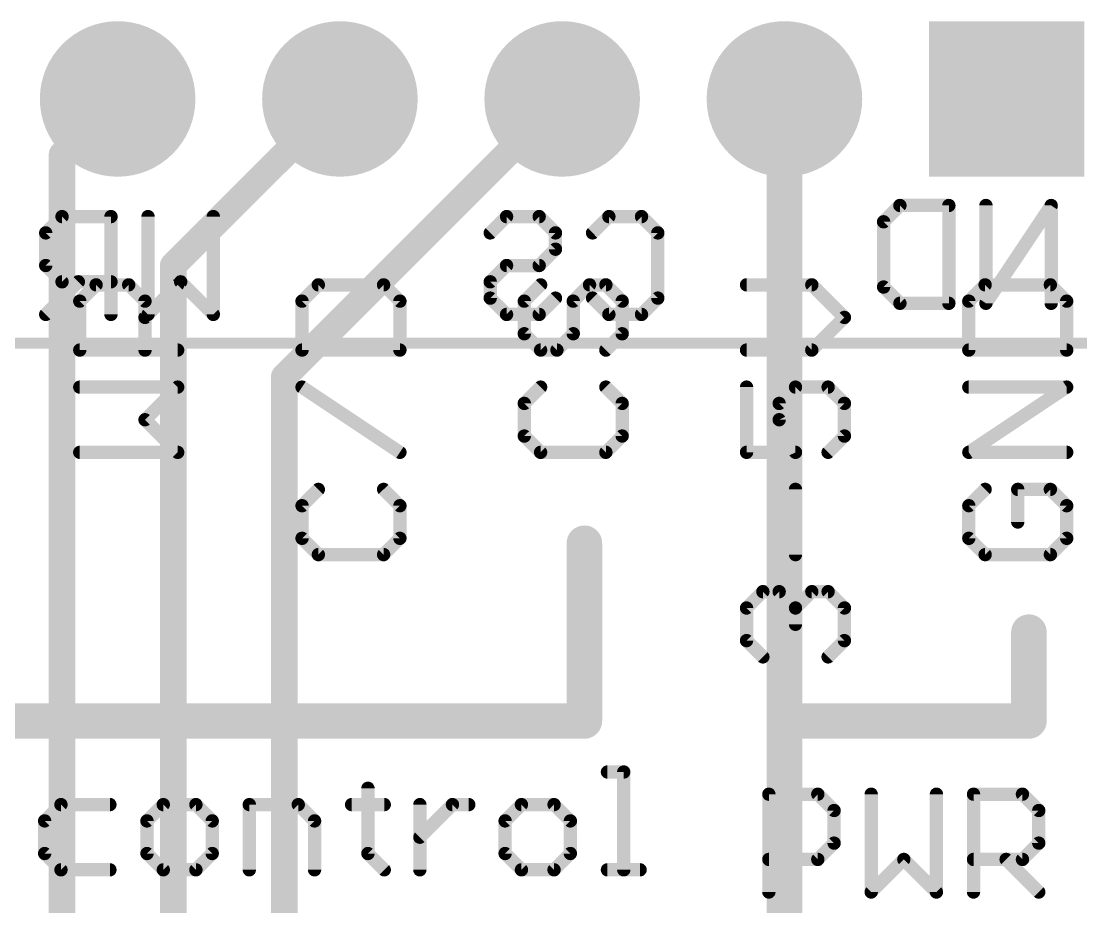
# Model space of a CAD drawing. Extents: x -37 to 43, y -51 to 71.
# Drawn here: x 12.87 to 24.98, y 41.06 to 51.18 of the extents above; entities that cross this region are included whole.
import ezdxf

# ---------------------------------------------------------------- set-up
doc = ezdxf.new("R2010")
doc.units = 0
for name, color, linetype in [('1', 12, 'CONTINUOUS'), ('16', 132, 'CONTINUOUS'), ('17', 110, 'CONTINUOUS'), ('21', 40, 'CONTINUOUS'), ('22', 6, 'CONTINUOUS'), ('29', 253, 'CONTINUOUS')]:
    doc.layers.add(name, color=color, linetype=linetype)

# ---------------------------------------------------------------- blocks, each defined once
blk = doc.blocks.new('SQUAREP')
blk.add_solid([(-0.5, -0.5), (0.5, -0.5), (-0.5, 0.5), (0.5, 0.5)])
blk = doc.blocks.new('ROUNDP')
at = {"const_width": 0.5}
blk.add_lwpolyline([(0, -0.25, 1), (0, 0.25, 1), (0, -0.25)], format="xyb", dxfattribs=at)

msp = doc.modelspace()

# ---------------------------------------------------------------- linework, layer by layer
at = {"layer": '1'}
for points, const_width in [([(13.97, 50.292), (13.335, 49.657)], 0.3048), ([(16.51, 50.292), (14.605, 48.387)], 0.3048), ([(19.05, 50.292), (15.875, 47.117)], 0.3048), ([(21.59, 50.292), (21.59, 39.116)], 0.4064), ([(13.335, 49.657), (13.335, 38.862)], 0.3048), ([(14.605, 48.387), (14.605, 23.3172)], 0.3048), ([(15.875, 47.117), (15.875, 23.3172)], 0.3048)]:
    msp.add_lwpolyline(points, dxfattribs=dict(at, const_width=const_width))
for points, const_width in [([(14.0239, 50.2381, 1), (13.9161, 50.3459)], 0.1524), ([(16.5639, 50.2381, 1), (16.4561, 50.3459)], 0.1524), ([(19.1039, 50.2381, 1), (18.9961, 50.3459)], 0.1524), ([(21.6916, 50.292, 1), (21.4884, 50.292)], 0.2032), ([(13.4112, 49.657, 1), (13.2588, 49.657)], 0.1524), ([(13.2811, 49.7109, 1), (13.3889, 49.6031)], 0.1524), ([(14.6812, 48.387, 1), (14.5288, 48.387)], 0.1524), ([(14.5511, 48.4409, 1), (14.6589, 48.3331)], 0.1524), ([(15.9512, 47.117, 1), (15.7988, 47.117)], 0.1524), ([(15.8211, 47.1709, 1), (15.9289, 47.0631)], 0.1524)]:
    msp.add_lwpolyline(points, format="xyb", dxfattribs=dict(at, const_width=const_width))
at = {"layer": '16', "const_width": 0.254}
msp.add_lwpolyline([(21.59, 49.657), (21.59, 50.292)], dxfattribs=at)
at = {"layer": '16', "const_width": 0.127}
for points in [[(21.6535, 50.292, 1), (21.5265, 50.292)], [(21.5265, 49.657, 1), (21.6535, 49.657)]]:
    msp.add_lwpolyline(points, format="xyb", dxfattribs=at)
at = {"layer": '21'}
for points, const_width in [([(13.5372, 47.9801), (13.7237, 48.1665)], 0.1524), ([(13.7237, 48.1665), (14.0965, 48.1665)], 0.1524), ([(14.0965, 48.1665), (14.283, 47.9801)], 0.1524), ([(14.283, 47.7936), (14.6558, 48.1665)], 0.1524), ([(16.2637, 48.1665), (16.0772, 47.9801)], 0.1524), ([(17.0094, 48.1665), (16.2637, 48.1665)], 0.1524), ([(17.1958, 47.9801), (17.0094, 48.1665)], 0.1524), ([(18.8037, 48.1665), (18.6172, 47.9801)], 0.1524), ([(19.1765, 47.9801), (19.363, 48.1665)], 0.1524), ([(19.363, 48.1665), (19.5494, 48.1665)], 0.1524), ([(19.5494, 48.1665), (19.7358, 47.9801)], 0.1524), ([(21.903, 48.1665), (21.1572, 48.1665)], 0.1524), ([(22.2758, 47.7936), (21.903, 48.1665)], 0.1524), ([(23.8837, 48.1665), (23.6972, 47.9801)], 0.1524), ([(24.6294, 48.1665), (23.8837, 48.1665)], 0.1524), ([(24.8158, 47.9801), (24.6294, 48.1665)], 0.1524), ([(13.5372, 47.4208), (13.5372, 47.9801)], 0.1524), ([(14.283, 47.9801), (14.283, 47.4208)], 0.1524), ([(16.0772, 47.9801), (16.0772, 47.4208)], 0.1524), ([(17.1958, 47.4208), (17.1958, 47.9801)], 0.1524), ([(18.6172, 47.9801), (18.6172, 47.6072)], 0.1524), ([(19.1765, 47.6072), (19.1765, 47.9801)], 0.1524), ([(19.7358, 47.9801), (19.7358, 47.6072)], 0.1524), ([(23.6972, 47.9801), (23.6972, 47.4208)], 0.1524), ([(24.8158, 47.4208), (24.8158, 47.9801)], 0.1524), ([(21.903, 47.4208), (22.2758, 47.7936)], 0.1524), ([(18.6172, 47.6072), (18.8037, 47.4208)], 0.1524), ([(18.9901, 47.4208), (19.1765, 47.6072)], 0.1524), ([(19.7358, 47.6072), (19.5494, 47.4208)], 0.1524), ([(14.6558, 47.4208), (13.5372, 47.4208)], 0.1524), ([(16.0772, 47.4208), (17.1958, 47.4208)], 0.1524), ([(18.8037, 47.4208), (18.9901, 47.4208)], 0.1524), ([(21.1572, 47.4208), (21.903, 47.4208)], 0.1524), ([(23.6972, 47.4208), (24.8158, 47.4208)], 0.1524), ([(14.6558, 46.9971), (13.5372, 46.9971)], 0.1524), ([(14.283, 46.6243), (14.6558, 46.9971)], 0.1524), ([(17.1958, 46.2514), (16.0772, 46.9971)], 0.1524), ([(18.8037, 46.9971), (18.6172, 46.8107)], 0.1524), ([(19.7358, 46.8107), (19.5494, 46.9971)], 0.1524), ([(21.1572, 46.9971), (21.1572, 46.2514)], 0.1524), ([(21.5301, 46.8107), (21.7165, 46.9971)], 0.1524), ([(21.7165, 46.9971), (22.0894, 46.9971)], 0.1524), ([(22.0894, 46.9971), (22.2758, 46.8107)], 0.1524), ([(23.6972, 46.2514), (24.8158, 46.9971)], 0.1524), ([(24.8158, 46.9971), (23.6972, 46.9971)], 0.1524), ([(18.6172, 46.8107), (18.6172, 46.4378)], 0.1524), ([(19.7358, 46.4378), (19.7358, 46.8107)], 0.1524), ([(21.5301, 46.6242), (21.5301, 46.8107)], 0.1524), ([(22.2758, 46.8107), (22.2758, 46.4378)], 0.1524), ([(14.6558, 46.2514), (14.283, 46.6243)], 0.1524), ([(21.7165, 46.2514), (21.5301, 46.6242)], 0.1524), ([(18.6172, 46.4378), (18.8037, 46.2514)], 0.1524), ([(19.5494, 46.2514), (19.7358, 46.4378)], 0.1524), ([(22.2758, 46.4378), (22.0894, 46.2514)], 0.1524), ([(13.5372, 46.2514), (14.6558, 46.2514)], 0.1524), ([(18.8037, 46.2514), (19.5494, 46.2514)], 0.1524), ([(21.1572, 46.2514), (21.7165, 46.2514)], 0.1524), ([(24.8158, 46.2514), (23.6972, 46.2514)], 0.1524), ([(16.2637, 45.8277), (16.0772, 45.6413)], 0.1524), ([(17.1958, 45.6413), (17.0094, 45.8277)], 0.1524), ([(21.7165, 45.082), (21.7165, 45.8277)], 0.1524), ([(23.8837, 45.8277), (23.6972, 45.6413)], 0.1524), ([(24.6294, 45.8277), (24.2565, 45.8277)], 0.1524), ([(24.2565, 45.8277), (24.2565, 45.4549)], 0.1524), ([(24.8158, 45.6413), (24.6294, 45.8277)], 0.1524), ([(16.0772, 45.6413), (16.0772, 45.2684)], 0.1524), ([(17.1958, 45.2684), (17.1958, 45.6413)], 0.1524), ([(23.6972, 45.6413), (23.6972, 45.2684)], 0.1524), ([(24.8158, 45.2684), (24.8158, 45.6413)], 0.1524), ([(19.304, 43.18), (19.304, 45.212)], 0.4064), ([(16.0772, 45.2684), (16.2637, 45.082)], 0.1524), ([(17.0094, 45.082), (17.1958, 45.2684)], 0.1524), ([(23.6972, 45.2684), (23.8837, 45.082)], 0.1524), ([(24.6294, 45.082), (24.8158, 45.2684)], 0.1524), ([(16.2637, 45.082), (17.0094, 45.082)], 0.1524), ([(23.8837, 45.082), (24.6294, 45.082)], 0.1524), ([(21.1572, 44.4719), (21.3437, 44.6583)], 0.1524), ([(21.3437, 44.6583), (21.5301, 44.6583)], 0.1524), ([(21.5301, 44.6583), (21.7165, 44.4719)], 0.1524), ([(21.7165, 44.4719), (21.903, 44.6583)], 0.1524), ([(21.903, 44.6583), (22.0894, 44.6583)], 0.1524), ([(22.0894, 44.6583), (22.2758, 44.4719)], 0.1524), ([(21.1572, 44.099), (21.1572, 44.4719)], 0.1524), ([(21.7165, 44.4719), (21.7165, 44.2855)], 0.1524), ([(22.2758, 44.4719), (22.2758, 44.099)], 0.1524), ([(24.384, 43.18), (24.384, 44.196)], 0.4064), ([(21.3437, 43.9126), (21.1572, 44.099)], 0.1524), ([(22.2758, 44.099), (22.0894, 43.9126)], 0.1524), ([(8.89, 43.18), (19.304, 43.18)], 0.4064), ([(21.59, 43.18), (24.384, 43.18)], 0.4064), ([(19.5675, 42.5968), (19.7539, 42.5968)], 0.1524), ([(19.7539, 42.5968), (19.7539, 41.4782)], 0.1524), ([(16.8304, 42.4103), (16.8304, 41.6646)], 0.1524), ([(21.4122, 41.2242), (21.4122, 42.3428)], 0.1524), ([(21.4122, 42.3428), (21.9715, 42.3428)], 0.1524), ([(21.9715, 42.3428), (22.1579, 42.1563)], 0.1524), ([(22.5816, 42.3428), (22.5816, 41.2242)], 0.1524), ([(23.3273, 41.2242), (23.3273, 42.3428)], 0.1524), ([(23.751, 41.2242), (23.751, 42.3428)], 0.1524), ([(23.751, 42.3428), (24.3103, 42.3428)], 0.1524), ([(24.3103, 42.3428), (24.4967, 42.1563)], 0.1524), ([(13.3222, 42.2239), (13.1358, 42.0375)], 0.1524), ([(13.8815, 42.2239), (13.3222, 42.2239)], 0.1524), ([(14.4916, 42.2239), (14.3052, 42.0375)], 0.1524), ([(14.8645, 42.2239), (14.4916, 42.2239)], 0.1524), ([(15.0509, 42.0375), (14.8645, 42.2239)], 0.1524), ([(15.4746, 41.4782), (15.4746, 42.2239)], 0.1524), ([(15.4746, 42.2239), (16.0339, 42.2239)], 0.1524), ([(16.0339, 42.2239), (16.2203, 42.0375)], 0.1524), ([(16.644, 42.2239), (17.0168, 42.2239)], 0.1524), ([(17.4236, 41.4782), (17.4236, 42.2239)], 0.1524), ([(17.4236, 41.8511), (17.7964, 42.2239)], 0.1524), ([(17.7964, 42.2239), (17.9828, 42.2239)], 0.1524), ([(18.5845, 42.2239), (18.3981, 42.0375)], 0.1524), ([(18.9573, 42.2239), (18.5845, 42.2239)], 0.1524), ([(19.1438, 42.0375), (18.9573, 42.2239)], 0.1524), ([(22.1579, 42.1563), (22.1579, 41.7835)], 0.1524), ([(24.4967, 42.1563), (24.4967, 41.7835)], 0.1524), ([(13.1358, 42.0375), (13.1358, 41.6646)], 0.1524), ([(14.3052, 42.0375), (14.3052, 41.6646)], 0.1524), ([(15.0509, 41.6646), (15.0509, 42.0375)], 0.1524), ([(16.2203, 42.0375), (16.2203, 41.4782)], 0.1524), ([(18.3981, 42.0375), (18.3981, 41.6646)], 0.1524), ([(19.1438, 41.6646), (19.1438, 42.0375)], 0.1524), ([(22.1579, 41.7835), (21.9715, 41.5971)], 0.1524), ([(24.4967, 41.7835), (24.3103, 41.5971)], 0.1524), ([(13.1358, 41.6646), (13.3222, 41.4782)], 0.1524), ([(14.3052, 41.6646), (14.4916, 41.4782)], 0.1524), ([(14.8645, 41.4782), (15.0509, 41.6646)], 0.1524), ([(16.8304, 41.6646), (17.0168, 41.4782)], 0.1524), ([(18.3981, 41.6646), (18.5845, 41.4782)], 0.1524), ([(18.9573, 41.4782), (19.1438, 41.6646)], 0.1524), ([(21.9715, 41.5971), (21.4122, 41.5971)], 0.1524), ([(22.5816, 41.2242), (22.9544, 41.5971)], 0.1524), ([(22.9544, 41.5971), (23.3273, 41.2242)], 0.1524), ([(24.3103, 41.5971), (23.751, 41.5971)], 0.1524), ([(24.1238, 41.5971), (24.4967, 41.2242)], 0.1524), ([(13.3222, 41.4782), (13.8815, 41.4782)], 0.1524), ([(14.4916, 41.4782), (14.8645, 41.4782)], 0.1524), ([(18.5845, 41.4782), (18.9573, 41.4782)], 0.1524), ([(19.5675, 41.4782), (19.9403, 41.4782)], 0.1524)]:
    msp.add_lwpolyline(points, dxfattribs=dict(at, const_width=const_width))
for points, const_width in [([(13.7237, 48.2046, 1), (13.7237, 48.1284)], 0.0762), ([(13.7506, 48.1396, 1), (13.6967, 48.1934)], 0.0762), ([(14.1235, 48.1934, 1), (14.0696, 48.1396)], 0.0762), ([(14.0965, 48.1284, 1), (14.0965, 48.2046)], 0.0762), ([(14.6827, 48.1396, 1), (14.6289, 48.1934)], 0.0762), ([(16.2637, 48.2046, 1), (16.2637, 48.1284)], 0.0762), ([(16.2906, 48.1396, 1), (16.2367, 48.1934)], 0.0762), ([(17.0363, 48.1934, 1), (16.9824, 48.1396)], 0.0762), ([(17.0094, 48.1284, 1), (17.0094, 48.2046)], 0.0762), ([(18.8306, 48.1396, 1), (18.7767, 48.1934)], 0.0762), ([(19.363, 48.2046, 1), (19.363, 48.1284)], 0.0762), ([(19.3899, 48.1396, 1), (19.336, 48.1934)], 0.0762), ([(19.5763, 48.1934, 1), (19.5224, 48.1396)], 0.0762), ([(19.5494, 48.1284, 1), (19.5494, 48.2046)], 0.0762), ([(21.1572, 48.2046, 1), (21.1572, 48.1284)], 0.0762), ([(21.9299, 48.1934, 1), (21.876, 48.1396)], 0.0762), ([(21.903, 48.1284, 1), (21.903, 48.2046)], 0.0762), ([(23.8837, 48.2046, 1), (23.8837, 48.1284)], 0.0762), ([(23.9106, 48.1396, 1), (23.8567, 48.1934)], 0.0762), ([(24.6563, 48.1934, 1), (24.6024, 48.1396)], 0.0762), ([(24.6294, 48.1284, 1), (24.6294, 48.2046)], 0.0762), ([(13.5753, 47.9801, 1), (13.4991, 47.9801)], 0.0762), ([(13.5103, 48.007, 1), (13.5642, 47.9531)], 0.0762), ([(14.3211, 47.9801, 1), (14.2449, 47.9801)], 0.0762), ([(14.256, 47.9531, 1), (14.3099, 48.007)], 0.0762), ([(16.1153, 47.9801, 1), (16.0391, 47.9801)], 0.0762), ([(16.0503, 48.007, 1), (16.1042, 47.9531)], 0.0762), ([(17.2339, 47.9801, 1), (17.1577, 47.9801)], 0.0762), ([(17.1689, 47.9531, 1), (17.2227, 48.007)], 0.0762), ([(18.6553, 47.9801, 1), (18.5791, 47.9801)], 0.0762), ([(18.5903, 48.007, 1), (18.6442, 47.9531)], 0.0762), ([(19.2146, 47.9801, 1), (19.1384, 47.9801)], 0.0762), ([(19.1496, 48.007, 1), (19.2035, 47.9531)], 0.0762), ([(19.7739, 47.9801, 1), (19.6977, 47.9801)], 0.0762), ([(19.7089, 47.9531, 1), (19.7627, 48.007)], 0.0762), ([(23.7353, 47.9801, 1), (23.6591, 47.9801)], 0.0762), ([(23.6703, 48.007, 1), (23.7242, 47.9531)], 0.0762), ([(24.8539, 47.9801, 1), (24.7777, 47.9801)], 0.0762), ([(24.7889, 47.9531, 1), (24.8427, 48.007)], 0.0762), ([(14.256, 47.8206, 1), (14.3099, 47.7667)], 0.0762), ([(22.3027, 47.7667, 1), (22.2489, 47.8206)], 0.0762), ([(22.2489, 47.7667, 1), (22.3027, 47.8206)], 0.0762), ([(18.6442, 47.6342, 1), (18.5903, 47.5803)], 0.0762), ([(18.5791, 47.6072, 1), (18.6553, 47.6072)], 0.0762), ([(19.1384, 47.6072, 1), (19.2146, 47.6072)], 0.0762), ([(19.2035, 47.5803, 1), (19.1496, 47.6342)], 0.0762), ([(19.6977, 47.6072, 1), (19.7739, 47.6072)], 0.0762), ([(19.7627, 47.5803, 1), (19.7089, 47.6342)], 0.0762), ([(13.5372, 47.4589, 1), (13.5372, 47.3827)], 0.0762), ([(14.6558, 47.3827, 1), (14.6558, 47.4589)], 0.0762), ([(16.0772, 47.4589, 1), (16.0772, 47.3827)], 0.0762), ([(17.1958, 47.3827, 1), (17.1958, 47.4589)], 0.0762), ([(18.8037, 47.4589, 1), (18.8037, 47.3827)], 0.0762), ([(18.7767, 47.3939, 1), (18.8306, 47.4477)], 0.0762), ([(18.9632, 47.4477, 1), (19.017, 47.3939)], 0.0762), ([(18.9901, 47.3827, 1), (18.9901, 47.4589)], 0.0762), ([(19.5224, 47.4477, 1), (19.5763, 47.3939)], 0.0762), ([(21.1572, 47.4589, 1), (21.1572, 47.3827)], 0.0762), ([(21.876, 47.4477, 1), (21.9299, 47.3939)], 0.0762), ([(21.903, 47.3827, 1), (21.903, 47.4589)], 0.0762), ([(23.6972, 47.4589, 1), (23.6972, 47.3827)], 0.0762), ([(24.8158, 47.3827, 1), (24.8158, 47.4589)], 0.0762), ([(13.4991, 47.4208, 1), (13.5753, 47.4208)], 0.0762), ([(14.2449, 47.4208, 1), (14.3211, 47.4208)], 0.0762), ([(16.0391, 47.4208, 1), (16.1153, 47.4208)], 0.0762), ([(17.1577, 47.4208, 1), (17.2339, 47.4208)], 0.0762), ([(23.6591, 47.4208, 1), (23.7353, 47.4208)], 0.0762), ([(24.7777, 47.4208, 1), (24.8539, 47.4208)], 0.0762), ([(13.5372, 47.0352, 1), (13.5372, 46.959)], 0.0762), ([(14.6827, 46.9702, 1), (14.6289, 47.024)], 0.0762), ([(14.6558, 46.959, 1), (14.6558, 47.0352)], 0.0762), ([(16.0984, 47.0288, 1), (16.0561, 46.9654)], 0.0762), ([(18.8306, 46.9702, 1), (18.7767, 47.024)], 0.0762), ([(19.5763, 47.024, 1), (19.5224, 46.9702)], 0.0762), ([(21.1953, 46.9971, 1), (21.1191, 46.9971)], 0.0762), ([(21.7165, 47.0352, 1), (21.7165, 46.959)], 0.0762), ([(21.7435, 46.9702, 1), (21.6896, 47.024)], 0.0762), ([(22.1163, 47.024, 1), (22.0624, 46.9702)], 0.0762), ([(22.0894, 46.959, 1), (22.0894, 47.0352)], 0.0762), ([(23.6972, 47.0352, 1), (23.6972, 46.959)], 0.0762), ([(24.8369, 46.9654, 1), (24.7947, 47.0288)], 0.0762), ([(24.8158, 46.959, 1), (24.8158, 47.0352)], 0.0762), ([(18.6553, 46.8107, 1), (18.5791, 46.8107)], 0.0762), ([(18.5903, 46.8376, 1), (18.6442, 46.7837)], 0.0762), ([(19.7739, 46.8107, 1), (19.6977, 46.8107)], 0.0762), ([(19.7089, 46.7837, 1), (19.7627, 46.8376)], 0.0762), ([(21.5682, 46.8107, 1), (21.492, 46.8107)], 0.0762), ([(21.5032, 46.8376, 1), (21.557, 46.7837)], 0.0762), ([(22.3139, 46.8107, 1), (22.2377, 46.8107)], 0.0762), ([(22.2489, 46.7837, 1), (22.3027, 46.8376)], 0.0762), ([(14.3099, 46.6512, 1), (14.256, 46.5973)], 0.0762), ([(14.256, 46.6512, 1), (14.3099, 46.5973)], 0.0762), ([(21.5642, 46.6413, 1), (21.496, 46.6072)], 0.0762), ([(21.492, 46.6242, 1), (21.5682, 46.6242)], 0.0762), ([(18.6442, 46.4648, 1), (18.5903, 46.4109)], 0.0762), ([(19.7627, 46.4109, 1), (19.7089, 46.4648)], 0.0762), ([(22.3027, 46.4109, 1), (22.2489, 46.4648)], 0.0762), ([(18.5791, 46.4378, 1), (18.6553, 46.4378)], 0.0762), ([(19.6977, 46.4378, 1), (19.7739, 46.4378)], 0.0762), ([(22.2377, 46.4378, 1), (22.3139, 46.4378)], 0.0762), ([(13.5372, 46.2895, 1), (13.5372, 46.2133)], 0.0762), ([(14.6289, 46.2245, 1), (14.6827, 46.2783)], 0.0762), ([(14.6558, 46.2133, 1), (14.6558, 46.2895)], 0.0762), ([(17.1747, 46.2197, 1), (17.2169, 46.2831)], 0.0762), ([(18.8037, 46.2895, 1), (18.8037, 46.2133)], 0.0762), ([(18.7767, 46.2245, 1), (18.8306, 46.2783)], 0.0762), ([(19.5224, 46.2783, 1), (19.5763, 46.2245)], 0.0762), ([(19.5494, 46.2133, 1), (19.5494, 46.2895)], 0.0762), ([(21.1572, 46.2895, 1), (21.1572, 46.2133)], 0.0762), ([(21.1191, 46.2514, 1), (21.1953, 46.2514)], 0.0762), ([(21.6824, 46.2344, 1), (21.7506, 46.2684)], 0.0762), ([(21.7165, 46.2133, 1), (21.7165, 46.2895)], 0.0762), ([(22.0624, 46.2783, 1), (22.1163, 46.2245)], 0.0762), ([(23.6972, 46.2895, 1), (23.6972, 46.2133)], 0.0762), ([(23.6761, 46.2831, 1), (23.7184, 46.2197)], 0.0762), ([(24.8158, 46.2133, 1), (24.8158, 46.2895)], 0.0762), ([(16.2906, 45.8008, 1), (16.2367, 45.8546)], 0.0762), ([(17.0363, 45.8546, 1), (16.9824, 45.8008)], 0.0762), ([(21.7546, 45.8277, 1), (21.6784, 45.8277)], 0.0762), ([(23.9106, 45.8008, 1), (23.8567, 45.8546)], 0.0762), ([(24.2565, 45.8658, 1), (24.2565, 45.7896)], 0.0762), ([(24.2946, 45.8277, 1), (24.2184, 45.8277)], 0.0762), ([(24.6563, 45.8546, 1), (24.6024, 45.8008)], 0.0762), ([(24.6294, 45.7896, 1), (24.6294, 45.8658)], 0.0762), ([(16.1153, 45.6413, 1), (16.0391, 45.6413)], 0.0762), ([(16.0503, 45.6682, 1), (16.1042, 45.6143)], 0.0762), ([(17.2339, 45.6413, 1), (17.1577, 45.6413)], 0.0762), ([(17.1689, 45.6143, 1), (17.2227, 45.6682)], 0.0762), ([(23.7353, 45.6413, 1), (23.6591, 45.6413)], 0.0762), ([(23.6703, 45.6682, 1), (23.7242, 45.6143)], 0.0762), ([(24.8539, 45.6413, 1), (24.7777, 45.6413)], 0.0762), ([(24.7889, 45.6143, 1), (24.8427, 45.6682)], 0.0762), ([(19.4056, 45.212, 1), (19.2024, 45.212)], 0.2032), ([(24.2184, 45.4549, 1), (24.2946, 45.4549)], 0.0762), ([(16.1042, 45.2954, 1), (16.0503, 45.2415)], 0.0762), ([(16.0391, 45.2684, 1), (16.1153, 45.2684)], 0.0762), ([(17.1577, 45.2684, 1), (17.2339, 45.2684)], 0.0762), ([(17.2227, 45.2415, 1), (17.1689, 45.2954)], 0.0762), ([(23.7242, 45.2954, 1), (23.6703, 45.2415)], 0.0762), ([(23.6591, 45.2684, 1), (23.7353, 45.2684)], 0.0762), ([(24.7777, 45.2684, 1), (24.8539, 45.2684)], 0.0762), ([(24.8427, 45.2415, 1), (24.7889, 45.2954)], 0.0762), ([(16.2637, 45.1201, 1), (16.2637, 45.0439)], 0.0762), ([(16.2367, 45.0551, 1), (16.2906, 45.1089)], 0.0762), ([(16.9824, 45.1089, 1), (17.0363, 45.0551)], 0.0762), ([(17.0094, 45.0439, 1), (17.0094, 45.1201)], 0.0762), ([(21.6784, 45.082, 1), (21.7546, 45.082)], 0.0762), ([(23.8837, 45.1201, 1), (23.8837, 45.0439)], 0.0762), ([(23.8567, 45.0551, 1), (23.9106, 45.1089)], 0.0762), ([(24.6024, 45.1089, 1), (24.6563, 45.0551)], 0.0762), ([(24.6294, 45.0439, 1), (24.6294, 45.1201)], 0.0762), ([(21.3437, 44.6964, 1), (21.3437, 44.6202)], 0.0762), ([(21.3706, 44.6314, 1), (21.3167, 44.6852)], 0.0762), ([(21.557, 44.6852, 1), (21.5032, 44.6314)], 0.0762), ([(21.5301, 44.6202, 1), (21.5301, 44.6964)], 0.0762), ([(21.903, 44.6964, 1), (21.903, 44.6202)], 0.0762), ([(21.9299, 44.6314, 1), (21.876, 44.6852)], 0.0762), ([(22.1163, 44.6852, 1), (22.0624, 44.6314)], 0.0762), ([(22.0894, 44.6202, 1), (22.0894, 44.6964)], 0.0762), ([(21.1953, 44.4719, 1), (21.1191, 44.4719)], 0.0762), ([(21.1303, 44.4988, 1), (21.1842, 44.4449)], 0.0762), ([(21.7546, 44.4719, 1), (21.6784, 44.4719)], 0.0762), ([(21.6896, 44.4988, 1), (21.7435, 44.4449)], 0.0762), ([(21.6896, 44.4449, 1), (21.7435, 44.4988)], 0.0762), ([(22.3139, 44.4719, 1), (22.2377, 44.4719)], 0.0762), ([(22.2489, 44.4449, 1), (22.3027, 44.4988)], 0.0762), ([(21.6784, 44.2855, 1), (21.7546, 44.2855)], 0.0762), ([(24.4856, 44.196, 1), (24.2824, 44.196)], 0.2032), ([(21.1842, 44.126, 1), (21.1303, 44.0721)], 0.0762), ([(21.1191, 44.099, 1), (21.1953, 44.099)], 0.0762), ([(22.2377, 44.099, 1), (22.3139, 44.099)], 0.0762), ([(22.3027, 44.0721, 1), (22.2489, 44.126)], 0.0762), ([(21.3167, 43.8857, 1), (21.3706, 43.9395)], 0.0762), ([(22.0624, 43.9395, 1), (22.1163, 43.8857)], 0.0762), ([(19.304, 43.0784, 1), (19.304, 43.2816)], 0.2032), ([(21.59, 43.2816, 1), (21.59, 43.0784)], 0.2032), ([(24.384, 43.0784, 1), (24.384, 43.2816)], 0.2032), ([(19.2024, 43.18, 1), (19.4056, 43.18)], 0.2032), ([(24.2824, 43.18, 1), (24.4856, 43.18)], 0.2032), ([(19.5675, 42.6349, 1), (19.5675, 42.5587)], 0.0762), ([(19.792, 42.5968, 1), (19.7158, 42.5968)], 0.0762), ([(19.7539, 42.5587, 1), (19.7539, 42.6349)], 0.0762), ([(16.8685, 42.4103, 1), (16.7923, 42.4103)], 0.0762), ([(21.4503, 42.3428, 1), (21.3741, 42.3428)], 0.0762), ([(21.4122, 42.3809, 1), (21.4122, 42.3047)], 0.0762), ([(21.9984, 42.3697, 1), (21.9445, 42.3158)], 0.0762), ([(21.9715, 42.3047, 1), (21.9715, 42.3809)], 0.0762), ([(22.6197, 42.3428, 1), (22.5435, 42.3428)], 0.0762), ([(23.3654, 42.3428, 1), (23.2892, 42.3428)], 0.0762), ([(23.7891, 42.3428, 1), (23.7129, 42.3428)], 0.0762), ([(23.751, 42.3809, 1), (23.751, 42.3047)], 0.0762), ([(24.3372, 42.3697, 1), (24.2833, 42.3158)], 0.0762), ([(24.3103, 42.3047, 1), (24.3103, 42.3809)], 0.0762), ([(13.3222, 42.262, 1), (13.3222, 42.1858)], 0.0762), ([(13.3492, 42.197, 1), (13.2953, 42.2508)], 0.0762), ([(13.8815, 42.1858, 1), (13.8815, 42.262)], 0.0762), ([(14.4916, 42.262, 1), (14.4916, 42.1858)], 0.0762), ([(14.5186, 42.197, 1), (14.4647, 42.2508)], 0.0762), ([(14.8914, 42.2508, 1), (14.8375, 42.197)], 0.0762), ([(14.8645, 42.1858, 1), (14.8645, 42.262)], 0.0762), ([(15.5127, 42.2239, 1), (15.4365, 42.2239)], 0.0762), ([(15.4746, 42.262, 1), (15.4746, 42.1858)], 0.0762), ([(16.0608, 42.2508, 1), (16.0069, 42.197)], 0.0762), ([(16.0339, 42.1858, 1), (16.0339, 42.262)], 0.0762), ([(16.644, 42.262, 1), (16.644, 42.1858)], 0.0762), ([(17.0168, 42.1858, 1), (17.0168, 42.262)], 0.0762), ([(17.4617, 42.2239, 1), (17.3855, 42.2239)], 0.0762), ([(17.7964, 42.262, 1), (17.7964, 42.1858)], 0.0762), ([(17.8234, 42.197, 1), (17.7695, 42.2508)], 0.0762), ([(17.9828, 42.1858, 1), (17.9828, 42.262)], 0.0762), ([(18.5845, 42.262, 1), (18.5845, 42.1858)], 0.0762), ([(18.6114, 42.197, 1), (18.5576, 42.2508)], 0.0762), ([(18.9843, 42.2508, 1), (18.9304, 42.197)], 0.0762), ([(18.9573, 42.1858, 1), (18.9573, 42.262)], 0.0762), ([(22.196, 42.1563, 1), (22.1198, 42.1563)], 0.0762), ([(22.131, 42.1294, 1), (22.1848, 42.1833)], 0.0762), ([(24.5348, 42.1563, 1), (24.4586, 42.1563)], 0.0762), ([(24.4698, 42.1294, 1), (24.5236, 42.1833)], 0.0762), ([(13.1088, 42.0644, 1), (13.1627, 42.0105)], 0.0762), ([(13.1739, 42.0375, 1), (13.0977, 42.0375)], 0.0762), ([(14.2782, 42.0644, 1), (14.3321, 42.0105)], 0.0762), ([(14.3433, 42.0375, 1), (14.2671, 42.0375)], 0.0762), ([(15.089, 42.0375, 1), (15.0128, 42.0375)], 0.0762), ([(15.0239, 42.0105, 1), (15.0778, 42.0644)], 0.0762), ([(16.2584, 42.0375, 1), (16.1822, 42.0375)], 0.0762), ([(16.1933, 42.0105, 1), (16.2472, 42.0644)], 0.0762), ([(18.3711, 42.0644, 1), (18.425, 42.0105)], 0.0762), ([(18.4362, 42.0375, 1), (18.36, 42.0375)], 0.0762), ([(19.1819, 42.0375, 1), (19.1057, 42.0375)], 0.0762), ([(19.1168, 42.0105, 1), (19.1707, 42.0644)], 0.0762), ([(17.3966, 41.878, 1), (17.4505, 41.8241)], 0.0762), ([(22.1198, 41.7835, 1), (22.196, 41.7835)], 0.0762), ([(22.1848, 41.7565, 1), (22.131, 41.8104)], 0.0762), ([(24.4586, 41.7835, 1), (24.5348, 41.7835)], 0.0762), ([(24.5236, 41.7565, 1), (24.4698, 41.8104)], 0.0762), ([(13.1627, 41.6916, 1), (13.1088, 41.6377)], 0.0762), ([(13.0977, 41.6646, 1), (13.1739, 41.6646)], 0.0762), ([(14.3321, 41.6916, 1), (14.2782, 41.6377)], 0.0762), ([(14.2671, 41.6646, 1), (14.3433, 41.6646)], 0.0762), ([(15.0128, 41.6646, 1), (15.089, 41.6646)], 0.0762), ([(15.0778, 41.6377, 1), (15.0239, 41.6916)], 0.0762), ([(16.8573, 41.6916, 1), (16.8035, 41.6377)], 0.0762), ([(16.7923, 41.6646, 1), (16.8685, 41.6646)], 0.0762), ([(18.425, 41.6916, 1), (18.3711, 41.6377)], 0.0762), ([(18.36, 41.6646, 1), (18.4362, 41.6646)], 0.0762), ([(19.1057, 41.6646, 1), (19.1819, 41.6646)], 0.0762), ([(19.1707, 41.6377, 1), (19.1168, 41.6916)], 0.0762), ([(21.4122, 41.6352, 1), (21.4122, 41.559)], 0.0762), ([(21.9445, 41.624, 1), (21.9984, 41.5701)], 0.0762), ([(21.9715, 41.559, 1), (21.9715, 41.6352)], 0.0762), ([(22.9814, 41.624, 1), (22.9275, 41.5701)], 0.0762), ([(22.9814, 41.5701, 1), (22.9275, 41.624)], 0.0762), ([(23.751, 41.6352, 1), (23.751, 41.559)], 0.0762), ([(24.1508, 41.624, 1), (24.0969, 41.5701)], 0.0762), ([(24.2833, 41.624, 1), (24.3372, 41.5701)], 0.0762), ([(24.3103, 41.559, 1), (24.3103, 41.6352)], 0.0762), ([(13.3222, 41.5163, 1), (13.3222, 41.4401)], 0.0762), ([(13.2953, 41.4513, 1), (13.3492, 41.5051)], 0.0762), ([(13.8815, 41.4401, 1), (13.8815, 41.5163)], 0.0762), ([(14.4916, 41.5163, 1), (14.4916, 41.4401)], 0.0762), ([(14.4647, 41.4513, 1), (14.5186, 41.5051)], 0.0762), ([(14.8375, 41.5051, 1), (14.8914, 41.4513)], 0.0762), ([(14.8645, 41.4401, 1), (14.8645, 41.5163)], 0.0762), ([(16.9899, 41.4513, 1), (17.0438, 41.5051)], 0.0762), ([(18.5845, 41.5163, 1), (18.5845, 41.4401)], 0.0762), ([(18.5576, 41.4513, 1), (18.6114, 41.5051)], 0.0762), ([(18.9304, 41.5051, 1), (18.9843, 41.4513)], 0.0762), ([(18.9573, 41.4401, 1), (18.9573, 41.5163)], 0.0762), ([(19.5675, 41.5163, 1), (19.5675, 41.4401)], 0.0762), ([(19.9403, 41.4401, 1), (19.9403, 41.5163)], 0.0762), ([(15.4365, 41.4782, 1), (15.5127, 41.4782)], 0.0762), ([(16.1822, 41.4782, 1), (16.2584, 41.4782)], 0.0762), ([(17.3855, 41.4782, 1), (17.4617, 41.4782)], 0.0762), ([(19.7158, 41.4782, 1), (19.792, 41.4782)], 0.0762), ([(21.3741, 41.2242, 1), (21.4503, 41.2242)], 0.0762), ([(22.5435, 41.2242, 1), (22.6197, 41.2242)], 0.0762), ([(22.5547, 41.2511, 1), (22.6085, 41.1973)], 0.0762), ([(23.2892, 41.2242, 1), (23.3654, 41.2242)], 0.0762), ([(23.3004, 41.1973, 1), (23.3542, 41.2511)], 0.0762), ([(23.7129, 41.2242, 1), (23.7891, 41.2242)], 0.0762), ([(24.4698, 41.1973, 1), (24.5236, 41.2511)], 0.0762)]:
    msp.add_lwpolyline(points, format="xyb", dxfattribs=dict(at, const_width=const_width))
at = {"layer": '22'}
for points, const_width in [([(22.7234, 48.8873), (22.9098, 49.0738)], 0.1524), ([(22.9098, 49.0738), (23.4691, 49.0738)], 0.1524), ([(23.4691, 49.0738), (23.4691, 47.9552)], 0.1524), ([(24.6385, 49.0738), (23.8928, 47.9552)], 0.1524), ([(23.8928, 47.9552), (23.8928, 49.0738)], 0.1524), ([(24.6385, 47.9552), (24.6385, 49.0738)], 0.1524), ([(13.3345, 48.9468), (13.1481, 48.7603)], 0.1524), ([(13.8938, 48.9468), (13.3345, 48.9468)], 0.1524), ([(13.8938, 47.8282), (13.8938, 48.9468)], 0.1524), ([(14.3175, 47.8282), (14.3175, 48.9468)], 0.1524), ([(15.0632, 48.9468), (15.0632, 47.8282)], 0.1524), ([(18.2281, 48.7603), (18.4145, 48.9468)], 0.1524), ([(18.4145, 48.9468), (18.7874, 48.9468)], 0.1524), ([(18.7874, 48.9468), (18.9738, 48.7603)], 0.1524), ([(19.3975, 48.7603), (19.5839, 48.9468)], 0.1524), ([(19.5839, 48.9468), (19.9568, 48.9468)], 0.1524), ([(19.9568, 48.9468), (20.1432, 48.7603)], 0.1524), ([(22.7234, 48.1416), (22.7234, 48.8873)], 0.1524), ([(13.1481, 48.7603), (13.1481, 48.3875)], 0.1524), ([(18.9738, 48.7603), (18.9738, 48.5739)], 0.1524), ([(20.1432, 48.7603), (20.1432, 48.0146)], 0.1524), ([(18.9738, 48.5739), (18.7874, 48.3875)], 0.1524), ([(13.1481, 48.3875), (13.3345, 48.2011)], 0.1524), ([(18.4145, 48.3875), (18.2281, 48.2011)], 0.1524), ([(18.7874, 48.3875), (18.4145, 48.3875)], 0.1524), ([(13.521, 48.2011), (13.1481, 47.8282)], 0.1524), ([(13.3345, 48.2011), (13.8938, 48.2011)], 0.1524), ([(14.6903, 48.2011), (14.3175, 47.8282)], 0.1524), ([(15.0632, 47.8282), (14.6903, 48.2011)], 0.1524), ([(18.2281, 48.2011), (18.2281, 48.0146)], 0.1524), ([(22.9098, 47.9552), (22.7234, 48.1416)], 0.1524), ([(18.2281, 48.0146), (18.4145, 47.8282)], 0.1524), ([(18.7874, 47.8282), (18.9738, 48.0146)], 0.1524), ([(19.5839, 47.8282), (19.3975, 48.0146)], 0.1524), ([(20.1432, 48.0146), (19.9568, 47.8282)], 0.1524), ([(23.4691, 47.9552), (22.9098, 47.9552)], 0.1524), ([(18.4145, 47.8282), (18.7874, 47.8282)], 0.1524), ([(19.9568, 47.8282), (19.5839, 47.8282)], 0.1524), ([(27.3, 47.5), (-27.3, 47.5)], 0.127)]:
    msp.add_lwpolyline(points, dxfattribs=dict(at, const_width=const_width))
at = {"layer": '22', "const_width": 0.0762}
for points in [[(22.9098, 49.1119, 1), (22.9098, 49.0357)], [(22.9368, 49.0468, 1), (22.8829, 49.1007)], [(23.5072, 49.0738, 1), (23.431, 49.0738)], [(23.4691, 49.0357, 1), (23.4691, 49.1119)], [(23.9309, 49.0738, 1), (23.8547, 49.0738)], [(24.6766, 49.0738, 1), (24.6004, 49.0738)], [(24.6702, 49.0526, 1), (24.6068, 49.0949)], [(13.3345, 48.9849, 1), (13.3345, 48.9087)], [(13.3615, 48.9198, 1), (13.3076, 48.9737)], [(13.9319, 48.9468, 1), (13.8557, 48.9468)], [(13.8938, 48.9087, 1), (13.8938, 48.9849)], [(14.3556, 48.9468, 1), (14.2794, 48.9468)], [(15.1013, 48.9468, 1), (15.0251, 48.9468)], [(18.4145, 48.9849, 1), (18.4145, 48.9087)], [(18.4415, 48.9198, 1), (18.3876, 48.9737)], [(18.8143, 48.9737, 1), (18.7604, 48.9198)], [(18.7874, 48.9087, 1), (18.7874, 48.9849)], [(19.5839, 48.9849, 1), (19.5839, 48.9087)], [(19.6109, 48.9198, 1), (19.557, 48.9737)], [(19.9837, 48.9737, 1), (19.9298, 48.9198)], [(19.9568, 48.9087, 1), (19.9568, 48.9849)], [(22.7615, 48.8873, 1), (22.6853, 48.8873)], [(22.6965, 48.9143, 1), (22.7503, 48.8604)], [(13.1862, 48.7603, 1), (13.11, 48.7603)], [(13.1212, 48.7873, 1), (13.175, 48.7334)], [(18.2012, 48.7873, 1), (18.255, 48.7334)], [(19.0119, 48.7603, 1), (18.9357, 48.7603)], [(18.9469, 48.7334, 1), (19.0007, 48.7873)], [(19.3706, 48.7873, 1), (19.4244, 48.7334)], [(20.1813, 48.7603, 1), (20.1051, 48.7603)], [(20.1163, 48.7334, 1), (20.1701, 48.7873)], [(18.9357, 48.5739, 1), (19.0119, 48.5739)], [(19.0007, 48.547, 1), (18.9469, 48.6008)], [(13.175, 48.4144, 1), (13.1212, 48.3605)], [(18.4145, 48.4256, 1), (18.4145, 48.3494)], [(18.4415, 48.3605, 1), (18.3876, 48.4144)], [(18.7604, 48.4144, 1), (18.8143, 48.3605)], [(18.7874, 48.3494, 1), (18.7874, 48.4256)], [(13.11, 48.3875, 1), (13.1862, 48.3875)], [(13.3345, 48.2392, 1), (13.3345, 48.163)], [(13.3076, 48.1741, 1), (13.3615, 48.228)], [(13.5479, 48.1741, 1), (13.494, 48.228)], [(13.8938, 48.163, 1), (13.8938, 48.2392)], [(14.7173, 48.228, 1), (14.6634, 48.1741)], [(14.7173, 48.1741, 1), (14.6634, 48.228)], [(18.2662, 48.2011, 1), (18.19, 48.2011)], [(18.2012, 48.228, 1), (18.255, 48.1741)], [(22.7503, 48.1686, 1), (22.6965, 48.1147)], [(18.255, 48.0416, 1), (18.2012, 47.9877)], [(19.0007, 47.9877, 1), (18.9469, 48.0416)], [(19.4244, 48.0416, 1), (19.3706, 47.9877)], [(20.1701, 47.9877, 1), (20.1163, 48.0416)], [(22.6853, 48.1416, 1), (22.7615, 48.1416)], [(18.19, 48.0146, 1), (18.2662, 48.0146)], [(20.1051, 48.0146, 1), (20.1813, 48.0146)], [(22.9098, 47.9933, 1), (22.9098, 47.9171)], [(22.8829, 47.9283, 1), (22.9368, 47.9821)], [(23.431, 47.9552, 1), (23.5072, 47.9552)], [(23.4691, 47.9171, 1), (23.4691, 47.9933)], [(23.8611, 47.9763, 1), (23.9245, 47.9341)], [(23.8547, 47.9552, 1), (23.9309, 47.9552)], [(24.6004, 47.9552, 1), (24.6766, 47.9552)], [(13.1212, 47.8551, 1), (13.175, 47.8013)], [(13.8557, 47.8282, 1), (13.9319, 47.8282)], [(14.2794, 47.8282, 1), (14.3556, 47.8282)], [(14.2906, 47.8551, 1), (14.3444, 47.8013)], [(15.0251, 47.8282, 1), (15.1013, 47.8282)], [(15.0363, 47.8013, 1), (15.0901, 47.8551)], [(18.4145, 47.8663, 1), (18.4145, 47.7901)], [(18.3876, 47.8013, 1), (18.4415, 47.8551)], [(18.7604, 47.8551, 1), (18.8143, 47.8013)], [(18.7874, 47.7901, 1), (18.7874, 47.8663)], [(19.5839, 47.8663, 1), (19.5839, 47.7901)], [(19.557, 47.8013, 1), (19.6109, 47.8551)], [(19.9298, 47.8551, 1), (19.9837, 47.8013)], [(19.9568, 47.7901, 1), (19.9568, 47.8663)]]:
    msp.add_lwpolyline(points, format="xyb", dxfattribs=at)

# ---------------------------------------------------------------- block references
at = {"layer": '17', "xscale": 1.6764, "yscale": 1.6764, "rotation": 270}
for name, p in [('ROUNDP', (13.97, 50.292)), ('ROUNDP', (13.97, 50.292)), ('ROUNDP', (16.51, 50.292)), ('ROUNDP', (16.51, 50.292)), ('ROUNDP', (19.05, 50.292)), ('ROUNDP', (19.05, 50.292)), ('ROUNDP', (21.59, 50.292)), ('ROUNDP', (21.59, 50.292)), ('SQUAREP', (24.13, 50.292)), ('SQUAREP', (24.13, 50.292))]:
    msp.add_blockref(name, p, dxfattribs=at)
at = {"layer": '29', "xscale": 1.778, "yscale": 1.778, "rotation": 270}
for name, p in [('ROUNDP', (13.97, 50.292)), ('ROUNDP', (16.51, 50.292)), ('ROUNDP', (19.05, 50.292)), ('ROUNDP', (21.59, 50.292)), ('SQUAREP', (24.13, 50.292))]:
    msp.add_blockref(name, p, dxfattribs=at)

doc.saveas('drawing.dxf')
